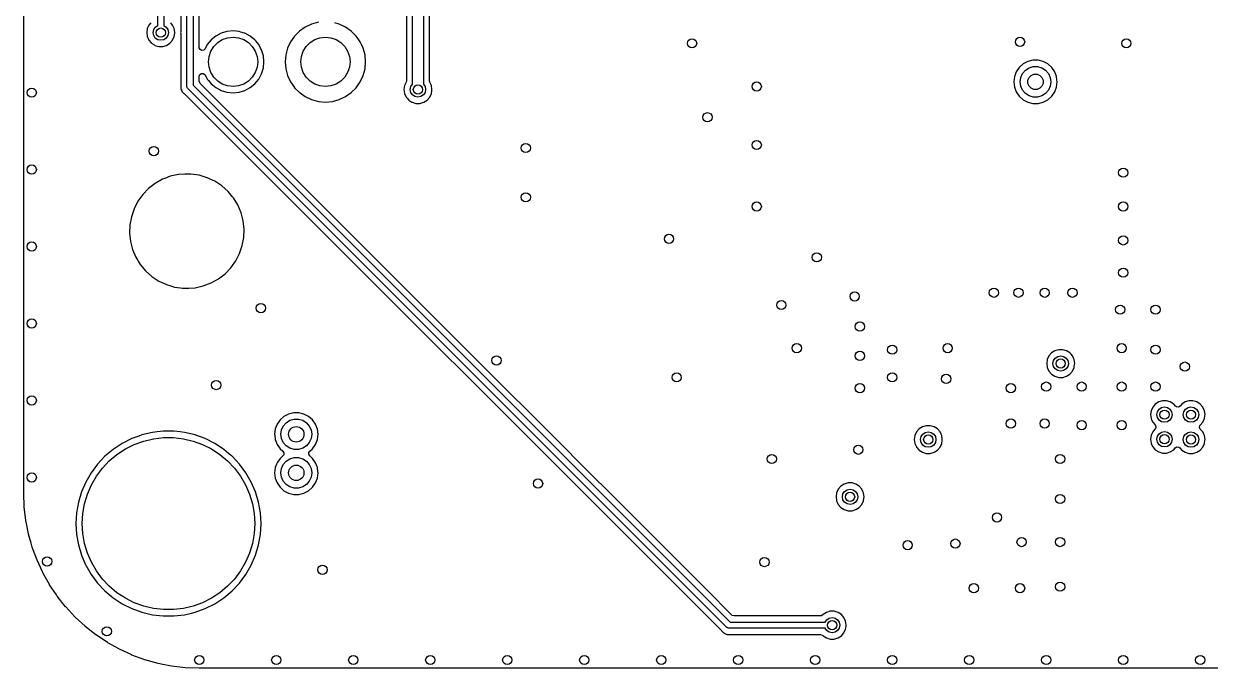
# Model space of a CAD drawing. Extents: x 100.3 to 185, y -144.7 to -85.3.
# Drawn here: x 100.3 to 138.83, y -144.7 to -123.76 of the extents above; entities that cross this region are included whole.
import ezdxf

# ---------------------------------------------------------------- set-up
doc = ezdxf.new("R2010")
doc.units = 0
doc.layers.add('BLACK', color=7, linetype='CONTINUOUS')

msp = doc.modelspace()

# ---------------------------------------------------------------- linework, layer by layer
at = {"layer": 'BLACK', "linetype": 'CONTINUOUS'}
for p, q in [((100.3, -130.568), (100.3, -91.0553)), ((112.724, -119.109), (112.724, -125.616)), ((112.925, -125.722), (112.925, -119.1)), ((113.275, -119.172), (113.275, -125.722)), ((105.399, -121.195), (105.399, -124.018)), ((105.6, -125.8), (105.6, -121.071)), ((105.8, -121.03), (105.8, -125.759)), ((113.475, -125.616), (113.475, -122.2)), ((106, -124.531), (106, -122.969)), ((104.65, -123.822), (104.65, -123.421)), ((104.85, -123.38), (104.85, -123.822)), ((104.313, -123.922), (104.295, -124.05)), ((104.295, -124.05), (104.295, -124.05)), ((104.295, -124.05), (104.313, -124.178)), ((104.367, -123.804), (104.313, -123.922)), ((104.425, -123.737), (104.367, -123.804)), ((104.367, -123.804), (104.367, -123.804)), ((104.5, -124.05), (104.519, -123.954)), ((104.519, -124.146), (104.5, -124.05)), ((104.519, -123.954), (104.573, -123.873)), ((104.573, -123.873), (104.65, -123.822)), ((104.85, -123.822), (104.927, -123.873)), ((104.927, -123.873), (104.981, -123.954)), ((104.981, -123.954), (105, -124.05)), ((105, -124.05), (104.981, -124.146)), ((105.133, -123.804), (105.075, -123.737)), ((105.186, -123.921), (105.133, -123.804)), ((105.187, -123.922), (105.186, -123.921)), ((105.203, -124.032), (105.187, -123.922)), ((105.211, -124.052), (105.203, -124.032)), ((105.203, -124.068), (105.211, -124.052)), ((105.399, -124.018), (105.39, -124.046)), ((105.39, -124.046), (105.399, -124.082)), ((106.899, -124.014), (106.711, -124.071)), ((107.096, -123.995), (106.899, -124.014)), ((106.899, -124.014), (106.899, -124.014)), ((107.292, -124.014), (107.096, -123.995)), ((107.096, -123.995), (107.096, -123.995)), ((107.351, -124.032), (107.292, -124.014)), ((107.292, -124.014), (107.292, -124.014)), ((107.471, -124.068), (107.351, -124.032)), ((109.256, -124), (109.095, -124.161)), ((109.443, -123.869), (109.256, -124)), ((109.649, -123.773), (109.443, -123.869)), ((109.443, -123.869), (109.443, -123.869)), ((109.869, -123.714), (109.649, -123.773)), ((110.542, -123.773), (110.406, -123.737)), ((110.748, -123.869), (110.542, -123.773)), ((110.542, -123.773), (110.542, -123.773)), ((110.935, -124), (110.748, -123.869)), ((110.748, -123.869), (110.748, -123.869)), ((111.096, -124.161), (110.935, -124)), ((110.935, -124), (110.935, -124)), ((110.935, -124), (110.935, -124)), ((104.313, -124.178), (104.344, -124.245)), ((104.344, -124.245), (104.367, -124.296)), ((104.367, -124.296), (104.438, -124.378)), ((104.438, -124.378), (104.452, -124.394)), ((104.452, -124.394), (104.526, -124.441)), ((104.573, -124.227), (104.519, -124.146)), ((104.654, -124.281), (104.573, -124.227)), ((104.75, -124.3), (104.654, -124.281)), ((104.846, -124.281), (104.75, -124.3)), ((104.927, -124.227), (104.846, -124.281)), ((104.981, -124.146), (104.927, -124.227)), ((104.939, -124.464), (105.048, -124.394)), ((105.048, -124.394), (105.133, -124.296)), ((105.133, -124.296), (105.187, -124.178)), ((105.187, -124.178), (105.202, -124.071)), ((105.202, -124.071), (105.203, -124.068)), ((105.399, -124.082), (105.399, -125.735)), ((106.385, -124.289), (106.26, -124.441)), ((106.537, -124.164), (106.385, -124.289)), ((106.385, -124.289), (106.385, -124.289)), ((106.47, -124.501), (106.597, -124.374)), ((106.711, -124.071), (106.537, -124.164)), ((106.537, -124.164), (106.537, -124.164)), ((106.597, -124.374), (106.748, -124.279)), ((106.711, -124.071), (106.711, -124.071)), ((106.748, -124.279), (106.918, -124.22)), ((106.918, -124.22), (107.096, -124.2)), ((107.096, -124.2), (107.274, -124.22)), ((107.274, -124.22), (107.443, -124.279)), ((107.443, -124.279), (107.594, -124.374)), ((107.48, -124.071), (107.471, -124.068)), ((107.654, -124.164), (107.48, -124.071)), ((107.48, -124.071), (107.48, -124.071)), ((107.594, -124.374), (107.721, -124.501)), ((107.718, -124.216), (107.654, -124.164)), ((107.654, -124.164), (107.654, -124.164)), ((107.654, -124.164), (107.654, -124.164)), ((107.807, -124.289), (107.718, -124.216)), ((107.824, -124.31), (107.807, -124.289)), ((107.807, -124.289), (107.807, -124.289)), ((107.932, -124.441), (107.824, -124.31)), ((108.965, -124.347), (108.869, -124.553)), ((109.095, -124.161), (108.965, -124.347)), ((108.965, -124.347), (108.965, -124.347)), ((109.47, -124.501), (109.597, -124.374)), ((109.597, -124.374), (109.748, -124.279)), ((109.748, -124.279), (109.918, -124.22)), ((109.918, -124.22), (110.096, -124.2)), ((110.096, -124.2), (110.274, -124.22)), ((110.274, -124.22), (110.443, -124.279)), ((110.443, -124.279), (110.594, -124.374)), ((110.594, -124.374), (110.721, -124.501)), ((111.098, -124.164), (111.096, -124.161)), ((111.096, -124.161), (111.096, -124.161)), ((111.096, -124.161), (111.096, -124.161)), ((111.158, -124.25), (111.098, -124.164)), ((111.226, -124.347), (111.158, -124.25)), ((111.27, -124.441), (111.226, -124.347)), ((111.226, -124.347), (111.226, -124.347)), ((104.526, -124.441), (104.561, -124.464)), ((104.561, -124.464), (104.685, -124.5)), ((104.685, -124.5), (104.685, -124.5)), ((104.685, -124.5), (104.815, -124.5)), ((104.815, -124.5), (104.939, -124.464)), ((104.815, -124.5), (104.815, -124.5)), ((106.001, -124.544), (106, -124.531)), ((106.028, -124.599), (106.001, -124.544)), ((106.082, -124.628), (106.028, -124.599)), ((106.143, -124.62), (106.082, -124.628)), ((106.187, -124.578), (106.143, -124.62)), ((106.26, -124.441), (106.187, -124.578)), ((106.26, -124.441), (106.26, -124.441)), ((106.295, -125), (106.316, -124.822)), ((106.316, -124.822), (106.375, -124.653)), ((106.375, -124.653), (106.47, -124.501)), ((107.721, -124.501), (107.816, -124.653)), ((107.816, -124.653), (107.876, -124.822)), ((107.876, -124.822), (107.896, -125)), ((107.991, -124.553), (107.932, -124.441)), ((107.932, -124.441), (107.932, -124.441)), ((107.932, -124.441), (107.932, -124.441)), ((108.024, -124.615), (107.991, -124.553)), ((108.082, -124.804), (108.024, -124.615)), ((108.1, -124.99), (108.082, -124.804)), ((108.082, -124.804), (108.082, -124.804)), ((108.082, -124.804), (108.082, -124.804)), ((108.81, -124.773), (108.79, -125)), ((108.869, -124.553), (108.81, -124.773)), ((109.295, -125), (109.316, -124.822)), ((109.316, -124.822), (109.375, -124.653)), ((109.375, -124.653), (109.47, -124.501)), ((110.721, -124.501), (110.816, -124.653)), ((110.816, -124.653), (110.876, -124.822)), ((110.876, -124.822), (110.896, -125)), ((111.322, -124.553), (111.27, -124.441)), ((111.381, -124.773), (111.322, -124.553)), ((111.401, -125), (111.381, -124.773)), ((111.381, -124.773), (111.381, -124.773)), ((111.381, -124.773), (111.381, -124.773)), ((106.316, -125.178), (106.295, -125)), ((106.375, -125.347), (106.316, -125.178)), ((107.876, -125.178), (107.816, -125.347)), ((107.896, -125), (107.876, -125.178)), ((108.024, -125.385), (108.082, -125.196)), ((108.082, -125.196), (108.101, -125)), ((108.101, -125), (108.1, -124.99)), ((108.101, -125), (108.101, -125)), ((108.79, -125), (108.79, -125)), ((108.79, -125), (108.81, -125.227)), ((109.316, -125.178), (109.295, -125)), ((109.375, -125.347), (109.316, -125.178)), ((110.876, -125.178), (110.816, -125.347)), ((110.896, -125), (110.876, -125.178)), ((111.381, -125.227), (111.384, -125.196)), ((111.384, -125.196), (111.401, -125)), ((111.401, -125), (111.401, -125)), ((132.622, -125.182), (132.525, -125.322)), ((132.749, -125.069), (132.622, -125.182)), ((132.622, -125.182), (132.622, -125.182)), ((132.9, -124.99), (132.749, -125.069)), ((132.823, -125.272), (132.942, -125.195)), ((133.065, -124.95), (132.9, -124.99)), ((132.942, -125.195), (133.079, -125.155)), ((133.235, -124.95), (133.065, -124.95)), ((133.065, -124.95), (133.065, -124.95)), ((133.079, -125.155), (133.221, -125.155)), ((133.221, -125.155), (133.358, -125.195)), ((133.4, -124.99), (133.235, -124.95)), ((133.235, -124.95), (133.235, -124.95)), ((133.358, -125.195), (133.477, -125.272)), ((133.551, -125.069), (133.4, -124.99)), ((133.4, -124.99), (133.4, -124.99)), ((133.4, -124.99), (133.4, -124.99)), ((133.678, -125.182), (133.551, -125.069)), ((133.775, -125.322), (133.678, -125.182)), ((106, -125.469), (106.019, -125.411)), ((106, -125.559), (106, -125.469)), ((106, -125.635), (106, -125.559)), ((106.019, -125.411), (106.069, -125.375)), ((106.069, -125.375), (106.13, -125.375)), ((106.13, -125.375), (106.18, -125.411)), ((106.18, -125.411), (106.187, -125.422)), ((106.187, -125.422), (106.26, -125.559)), ((106.26, -125.559), (106.26, -125.559)), ((106.26, -125.559), (106.26, -125.559)), ((106.26, -125.559), (106.298, -125.606)), ((106.47, -125.499), (106.375, -125.347)), ((106.597, -125.626), (106.47, -125.499)), ((107.721, -125.499), (107.594, -125.626)), ((107.816, -125.347), (107.721, -125.499)), ((107.807, -125.711), (107.932, -125.559)), ((107.932, -125.559), (108.024, -125.385)), ((108.81, -125.227), (108.869, -125.447)), ((108.869, -125.447), (108.965, -125.653)), ((109.47, -125.499), (109.375, -125.347)), ((109.597, -125.626), (109.47, -125.499)), ((110.721, -125.499), (110.594, -125.626)), ((110.816, -125.347), (110.721, -125.499)), ((111.226, -125.653), (111.322, -125.447)), ((111.322, -125.447), (111.381, -125.227)), ((132.465, -125.481), (132.445, -125.648)), ((132.475, -125.453), (132.465, -125.481)), ((132.525, -125.322), (132.475, -125.453)), ((132.525, -125.322), (132.525, -125.322)), ((132.65, -125.65), (132.67, -125.509)), ((132.67, -125.509), (132.729, -125.38)), ((132.729, -125.38), (132.823, -125.272)), ((133.477, -125.272), (133.571, -125.38)), ((133.571, -125.38), (133.63, -125.509)), ((133.63, -125.509), (133.65, -125.65)), ((133.835, -125.481), (133.775, -125.322)), ((133.848, -125.585), (133.835, -125.481)), ((133.855, -125.648), (133.848, -125.585)), ((105.399, -125.735), (105.397, -125.749)), ((105.397, -125.749), (105.398, -125.749)), ((105.398, -125.749), (105.397, -125.758)), ((105.397, -125.758), (105.399, -125.806)), ((105.399, -125.806), (105.399, -125.808)), ((105.399, -125.808), (105.399, -125.828)), ((105.399, -125.828), (105.4, -125.831)), ((105.4, -125.831), (105.401, -125.838)), ((105.401, -125.838), (105.402, -125.87)), ((105.402, -125.87), (105.402, -125.87)), ((105.402, -125.87), (105.406, -125.879)), ((105.406, -125.879), (105.413, -125.901)), ((105.413, -125.901), (105.415, -125.91)), ((105.415, -125.91), (105.432, -125.938)), ((105.432, -125.938), (105.435, -125.944)), ((105.435, -125.944), (105.448, -125.973)), ((105.448, -125.973), (105.448, -125.973)), ((105.448, -125.973), (105.455, -125.98)), ((105.455, -125.98), (105.469, -125.998)), ((105.602, -125.808), (105.6, -125.8)), ((105.601, -125.816), (105.602, -125.808)), ((105.612, -125.837), (105.601, -125.816)), ((105.619, -125.859), (105.612, -125.837)), ((105.626, -125.864), (105.619, -125.859)), ((105.629, -125.871), (105.626, -125.864)), ((123.129, -143.371), (105.629, -125.871)), ((105.8, -125.759), (123.241, -143.2)), ((106.002, -125.65), (106, -125.635)), ((106.029, -125.705), (106.002, -125.65)), ((106.75, -126.425), (106.029, -125.705)), ((106.298, -125.606), (106.385, -125.711)), ((106.385, -125.711), (106.385, -125.711)), ((106.385, -125.711), (106.433, -125.751)), ((106.433, -125.751), (106.537, -125.836)), ((106.537, -125.836), (106.537, -125.836)), ((106.537, -125.836), (106.537, -125.836)), ((106.537, -125.836), (106.675, -125.91)), ((106.748, -125.721), (106.597, -125.626)), ((106.675, -125.91), (106.711, -125.929)), ((106.711, -125.929), (106.899, -125.986)), ((106.918, -125.78), (106.748, -125.721)), ((107.096, -125.8), (106.918, -125.78)), ((107.274, -125.78), (107.096, -125.8)), ((107.443, -125.721), (107.274, -125.78)), ((107.292, -125.986), (107.48, -125.929)), ((107.594, -125.626), (107.443, -125.721)), ((107.48, -125.929), (107.654, -125.836)), ((107.654, -125.836), (107.807, -125.711)), ((108.965, -125.653), (108.965, -125.653)), ((108.965, -125.653), (109.095, -125.838)), ((109.095, -125.838), (109.095, -125.839)), ((109.095, -125.839), (109.256, -126)), ((109.748, -125.721), (109.597, -125.626)), ((109.918, -125.78), (109.748, -125.721)), ((110.096, -125.8), (109.918, -125.78)), ((110.274, -125.78), (110.096, -125.8)), ((110.443, -125.721), (110.274, -125.78)), ((110.594, -125.626), (110.443, -125.721)), ((110.935, -126), (111.096, -125.839)), ((111.096, -125.839), (111.226, -125.653)), ((112.663, -125.772), (112.645, -125.9)), ((112.645, -125.9), (112.645, -125.9)), ((112.645, -125.9), (112.663, -126.028)), ((112.716, -125.657), (112.663, -125.772)), ((112.724, -125.616), (112.716, -125.657)), ((112.85, -125.9), (112.869, -125.804)), ((112.869, -125.996), (112.85, -125.9)), ((112.869, -125.804), (112.923, -125.723)), ((112.923, -125.723), (112.925, -125.722)), ((113.275, -125.722), (113.277, -125.723)), ((113.277, -125.723), (113.331, -125.804)), ((113.331, -125.804), (113.35, -125.9)), ((113.35, -125.9), (113.331, -125.996)), ((113.483, -125.65), (113.475, -125.616)), ((113.484, -125.657), (113.483, -125.65)), ((113.537, -125.772), (113.484, -125.657)), ((113.555, -125.9), (113.537, -125.772)), ((113.537, -125.772), (113.537, -125.772)), ((113.537, -126.028), (113.549, -125.944)), ((113.549, -125.944), (113.555, -125.9)), ((113.555, -125.9), (113.555, -125.9)), ((132.445, -125.648), (132.444, -125.65)), ((132.444, -125.65), (132.465, -125.819)), ((132.465, -125.819), (132.525, -125.978)), ((132.525, -125.978), (132.622, -126.118)), ((132.67, -125.791), (132.65, -125.65)), ((132.729, -125.92), (132.67, -125.791)), ((132.823, -126.028), (132.729, -125.92)), ((133.571, -125.92), (133.477, -126.028)), ((133.63, -125.791), (133.571, -125.92)), ((133.65, -125.65), (133.63, -125.791)), ((133.678, -126.118), (133.775, -125.978)), ((133.775, -125.978), (133.835, -125.819)), ((133.835, -125.819), (133.856, -125.65)), ((133.856, -125.65), (133.855, -125.648)), ((105.469, -125.998), (105.47, -126)), ((105.47, -126), (105.474, -126.006)), ((105.474, -126.006), (105.5, -126.025)), ((105.5, -126.025), (105.505, -126.03)), ((105.505, -126.03), (122.941, -143.466)), ((106.899, -125.986), (106.899, -125.986)), ((106.899, -125.986), (106.899, -125.986)), ((106.899, -125.986), (107.096, -126.005)), ((107.096, -126.005), (107.292, -125.986)), ((107.096, -126.005), (107.096, -126.005)), ((107.096, -126.005), (107.096, -126.005)), ((107.292, -125.986), (107.292, -125.986)), ((107.292, -125.986), (107.292, -125.986)), ((109.256, -126), (109.256, -126)), ((109.256, -126), (109.256, -126)), ((109.256, -126), (109.272, -126.011)), ((109.272, -126.011), (109.443, -126.131)), ((109.443, -126.131), (109.443, -126.131)), ((109.443, -126.131), (109.443, -126.131)), ((109.443, -126.131), (109.443, -126.131)), ((109.443, -126.131), (109.649, -126.227)), ((109.649, -126.227), (109.649, -126.227)), ((109.649, -126.227), (109.869, -126.286)), ((109.869, -126.286), (109.869, -126.286)), ((109.869, -126.286), (109.869, -126.286)), ((109.869, -126.286), (110.096, -126.306)), ((110.096, -126.306), (110.322, -126.286)), ((110.096, -126.306), (110.096, -126.306)), ((110.096, -126.306), (110.096, -126.306)), ((110.322, -126.286), (110.542, -126.227)), ((110.322, -126.286), (110.322, -126.286)), ((110.322, -126.286), (110.322, -126.286)), ((110.542, -126.227), (110.748, -126.131)), ((110.748, -126.131), (110.935, -126)), ((112.663, -126.028), (112.717, -126.146)), ((112.717, -126.146), (112.717, -126.146)), ((112.717, -126.146), (112.746, -126.179)), ((112.746, -126.179), (112.802, -126.244)), ((112.802, -126.244), (112.898, -126.306)), ((112.923, -126.077), (112.869, -125.996)), ((112.898, -126.306), (112.911, -126.314)), ((112.911, -126.314), (113.035, -126.35)), ((113.004, -126.131), (112.923, -126.077)), ((113.1, -126.15), (113.004, -126.131)), ((113.035, -126.35), (113.035, -126.35)), ((113.035, -126.35), (113.165, -126.35)), ((113.196, -126.131), (113.1, -126.15)), ((113.165, -126.35), (113.289, -126.314)), ((113.165, -126.35), (113.165, -126.35)), ((113.277, -126.077), (113.196, -126.131)), ((113.331, -125.996), (113.277, -126.077)), ((113.289, -126.314), (113.398, -126.244)), ((113.398, -126.244), (113.483, -126.146)), ((113.483, -126.146), (113.537, -126.028)), ((132.622, -126.118), (132.749, -126.231)), ((132.749, -126.231), (132.9, -126.31)), ((132.942, -126.105), (132.823, -126.028)), ((132.9, -126.31), (133.065, -126.35)), ((133.079, -126.145), (132.942, -126.105)), ((133.065, -126.35), (133.065, -126.35)), ((133.065, -126.35), (133.235, -126.35)), ((133.221, -126.145), (133.079, -126.145)), ((133.358, -126.105), (133.221, -126.145)), ((133.235, -126.35), (133.4, -126.31)), ((133.235, -126.35), (133.235, -126.35)), ((133.477, -126.028), (133.358, -126.105)), ((133.4, -126.31), (133.551, -126.231)), ((133.551, -126.231), (133.678, -126.118)), ((108.225, -127.9), (106.75, -126.425)), ((115.125, -134.8), (108.225, -127.9)), ((105.325, -128.66), (105.06, -128.719)), ((105.528, -128.645), (105.325, -128.66)), ((105.325, -128.66), (105.325, -128.66)), ((105.325, -128.66), (105.325, -128.66)), ((105.731, -128.645), (105.528, -128.645)), ((106, -128.685), (105.731, -128.645)), ((105.731, -128.645), (105.731, -128.645)), ((104.569, -128.949), (104.355, -129.115)), ((104.806, -128.816), (104.569, -128.949)), ((104.569, -128.949), (104.569, -128.949)), ((104.877, -128.789), (104.806, -128.816)), ((105.06, -128.719), (104.877, -128.789)), ((106.26, -128.763), (106, -128.685)), ((106, -128.685), (106, -128.685)), ((106.506, -128.878), (106.26, -128.763)), ((106.732, -129.028), (106.506, -128.878)), ((106.506, -128.878), (106.506, -128.878)), ((106.506, -128.878), (106.506, -128.878)), ((106.934, -129.209), (106.732, -129.028)), ((106.732, -129.028), (106.732, -129.028)), ((106.732, -129.028), (106.732, -129.028)), ((104.166, -129.31), (104.008, -129.531)), ((104.355, -129.115), (104.166, -129.31)), ((104.166, -129.31), (104.166, -129.31)), ((104.355, -129.115), (104.355, -129.115)), ((107.069, -129.371), (106.934, -129.209)), ((106.934, -129.209), (106.934, -129.209)), ((107.108, -129.418), (107.069, -129.371)), ((107.249, -129.65), (107.108, -129.418)), ((103.884, -129.773), (103.796, -130.03)), ((104.008, -129.531), (103.884, -129.773)), ((103.884, -129.773), (103.884, -129.773)), ((107.356, -129.9), (107.249, -129.65)), ((103.796, -130.03), (103.747, -130.297)), ((103.796, -130.03), (103.796, -130.03)), ((107.424, -130.162), (107.356, -129.9)), ((107.454, -130.432), (107.424, -130.162)), ((100.3, -138.952), (100.3, -130.568)), ((103.747, -130.297), (103.737, -130.568)), ((103.737, -130.568), (103.767, -130.838)), ((107.444, -130.703), (107.454, -130.432)), ((103.767, -130.838), (103.822, -131.05)), ((107.307, -131.227), (107.395, -130.97)), ((107.395, -130.97), (107.444, -130.703)), ((103.822, -131.05), (103.835, -131.1)), ((103.835, -131.1), (103.942, -131.35)), ((103.942, -131.35), (104.083, -131.582)), ((107.183, -131.469), (107.307, -131.227)), ((104.083, -131.582), (104.083, -131.582)), ((104.083, -131.582), (104.257, -131.791)), ((106.837, -131.885), (107.025, -131.69)), ((107.025, -131.69), (107.183, -131.469)), ((104.257, -131.791), (104.257, -131.791)), ((104.257, -131.791), (104.257, -131.791)), ((104.257, -131.791), (104.257, -131.791)), ((104.257, -131.791), (104.459, -131.972)), ((104.459, -131.972), (104.685, -132.122)), ((104.685, -132.122), (104.685, -132.122)), ((104.685, -132.122), (104.685, -132.122)), ((104.685, -132.122), (104.818, -132.184)), ((106.385, -132.184), (106.622, -132.051)), ((106.622, -132.051), (106.837, -131.885)), ((104.818, -132.184), (104.931, -132.237)), ((104.931, -132.237), (105.077, -132.281)), ((105.077, -132.281), (105.191, -132.315)), ((105.191, -132.315), (105.191, -132.315)), ((105.191, -132.315), (105.191, -132.315)), ((105.191, -132.315), (105.393, -132.345)), ((105.393, -132.345), (105.46, -132.355)), ((105.46, -132.355), (105.46, -132.355)), ((105.46, -132.355), (105.663, -132.355)), ((105.663, -132.355), (105.866, -132.34)), ((105.866, -132.34), (106.131, -132.281)), ((106.131, -132.281), (106.385, -132.184)), ((133.78, -134.386), (133.671, -134.456)), ((133.905, -134.35), (133.78, -134.386)), ((133.78, -134.386), (133.78, -134.386)), ((134.034, -134.35), (133.905, -134.35)), ((133.905, -134.35), (133.905, -134.35)), ((134.159, -134.386), (134.034, -134.35)), ((134.034, -134.35), (134.034, -134.35)), ((134.268, -134.456), (134.159, -134.386)), ((134.159, -134.386), (134.159, -134.386)), ((134.159, -134.386), (134.159, -134.386)), ((134.159, -134.386), (134.159, -134.386)), ((117.595, -137.27), (115.125, -134.8)), ((133.533, -134.672), (133.514, -134.8)), ((133.514, -134.8), (133.514, -134.8)), ((133.514, -134.8), (133.533, -134.928)), ((133.587, -134.554), (133.533, -134.672)), ((133.671, -134.456), (133.587, -134.554)), ((133.719, -134.8), (133.739, -134.704)), ((133.739, -134.896), (133.719, -134.8)), ((133.739, -134.704), (133.793, -134.623)), ((133.793, -134.623), (133.874, -134.569)), ((133.874, -134.569), (133.969, -134.55)), ((133.969, -134.55), (134.065, -134.569)), ((134.065, -134.569), (134.146, -134.623)), ((134.146, -134.623), (134.2, -134.704)), ((134.2, -134.704), (134.219, -134.8)), ((134.219, -134.8), (134.2, -134.896)), ((134.306, -134.5), (134.268, -134.456)), ((134.268, -134.456), (134.268, -134.456)), ((134.268, -134.456), (134.268, -134.456)), ((134.352, -134.554), (134.306, -134.5)), ((134.386, -134.628), (134.352, -134.554)), ((134.406, -134.672), (134.386, -134.628)), ((134.425, -134.8), (134.406, -134.672)), ((134.412, -134.885), (134.425, -134.8)), ((134.425, -134.8), (134.425, -134.8)), ((133.533, -134.928), (133.543, -134.951)), ((133.543, -134.951), (133.587, -135.046)), ((133.587, -135.046), (133.671, -135.144)), ((133.671, -135.144), (133.671, -135.144)), ((133.671, -135.144), (133.78, -135.214)), ((133.793, -134.977), (133.739, -134.896)), ((133.78, -135.214), (133.78, -135.214)), ((133.78, -135.214), (133.905, -135.25)), ((133.874, -135.031), (133.793, -134.977)), ((133.969, -135.05), (133.874, -135.031)), ((134.065, -135.031), (133.969, -135.05)), ((134.034, -135.25), (134.159, -135.214)), ((134.146, -134.977), (134.065, -135.031)), ((134.2, -134.896), (134.146, -134.977)), ((134.159, -135.214), (134.268, -135.144)), ((134.268, -135.144), (134.352, -135.046)), ((134.352, -135.046), (134.406, -134.928)), ((134.406, -134.928), (134.412, -134.885)), ((133.905, -135.25), (133.905, -135.25)), ((133.905, -135.25), (134.034, -135.25)), ((134.034, -135.25), (134.034, -135.25)), ((136.903, -136.332), (136.885, -136.46)), ((136.957, -136.214), (136.903, -136.332)), ((137.042, -136.116), (136.957, -136.214)), ((137.151, -136.046), (137.042, -136.116)), ((137.09, -136.46), (137.109, -136.364)), ((137.109, -136.364), (137.163, -136.283)), ((137.275, -136.01), (137.151, -136.046)), ((137.151, -136.046), (137.151, -136.046)), ((137.163, -136.283), (137.244, -136.229)), ((137.244, -136.229), (137.34, -136.21)), ((137.405, -136.01), (137.275, -136.01)), ((137.275, -136.01), (137.275, -136.01)), ((137.34, -136.21), (137.436, -136.229)), ((137.529, -136.046), (137.405, -136.01)), ((137.405, -136.01), (137.405, -136.01)), ((137.436, -136.229), (137.517, -136.283)), ((137.517, -136.283), (137.571, -136.364)), ((137.638, -136.116), (137.529, -136.046)), ((137.529, -136.046), (137.529, -136.046)), ((137.529, -136.046), (137.529, -136.046)), ((137.529, -136.046), (137.529, -136.046)), ((137.571, -136.364), (137.59, -136.46)), ((137.695, -136.182), (137.638, -136.116)), ((137.731, -136.208), (137.695, -136.182)), ((137.792, -136.214), (137.731, -136.208)), ((137.845, -136.182), (137.792, -136.214)), ((137.902, -136.116), (137.845, -136.182)), ((138.011, -136.046), (137.902, -136.116)), ((137.95, -136.46), (137.969, -136.364)), ((137.969, -136.364), (138.023, -136.283)), ((138.135, -136.01), (138.011, -136.046)), ((138.011, -136.046), (138.011, -136.046)), ((138.023, -136.283), (138.104, -136.229)), ((138.104, -136.229), (138.2, -136.21)), ((138.265, -136.01), (138.135, -136.01)), ((138.135, -136.01), (138.135, -136.01)), ((138.2, -136.21), (138.296, -136.229)), ((138.389, -136.046), (138.265, -136.01)), ((138.265, -136.01), (138.265, -136.01)), ((138.296, -136.229), (138.377, -136.283)), ((138.377, -136.283), (138.431, -136.364)), ((138.498, -136.116), (138.389, -136.046)), ((138.389, -136.046), (138.389, -136.046)), ((138.389, -136.046), (138.389, -136.046)), ((138.389, -136.046), (138.389, -136.046)), ((138.431, -136.364), (138.45, -136.46)), ((138.583, -136.214), (138.498, -136.116)), ((138.498, -136.116), (138.498, -136.116)), ((138.498, -136.116), (138.498, -136.116)), ((138.637, -136.332), (138.583, -136.214)), ((138.583, -136.214), (138.583, -136.214)), ((138.655, -136.46), (138.637, -136.332)), ((108.622, -136.632), (108.525, -136.772)), ((108.749, -136.519), (108.622, -136.632)), ((108.622, -136.632), (108.622, -136.632)), ((108.622, -136.632), (108.622, -136.632)), ((108.729, -136.83), (108.823, -136.722)), ((108.9, -136.44), (108.749, -136.519)), ((108.823, -136.722), (108.942, -136.645)), ((109.065, -136.399), (108.9, -136.44)), ((108.942, -136.645), (109.079, -136.605)), ((109.235, -136.399), (109.065, -136.399)), ((109.065, -136.399), (109.065, -136.399)), ((109.079, -136.605), (109.221, -136.605)), ((109.221, -136.605), (109.358, -136.645)), ((109.4, -136.44), (109.235, -136.399)), ((109.235, -136.399), (109.235, -136.399)), ((109.358, -136.645), (109.477, -136.722)), ((109.551, -136.519), (109.4, -136.44)), ((109.4, -136.44), (109.4, -136.44)), ((109.4, -136.44), (109.4, -136.44)), ((109.477, -136.722), (109.571, -136.83)), ((109.678, -136.632), (109.551, -136.519)), ((109.775, -136.772), (109.678, -136.632)), ((136.885, -136.46), (136.885, -136.46)), ((136.885, -136.46), (136.903, -136.588)), ((136.903, -136.588), (136.923, -136.632)), ((136.923, -136.632), (136.957, -136.706)), ((136.957, -136.706), (137.034, -136.795)), ((137.109, -136.556), (137.09, -136.46)), ((137.163, -136.637), (137.109, -136.556)), ((137.244, -136.691), (137.163, -136.637)), ((137.34, -136.71), (137.244, -136.691)), ((137.436, -136.691), (137.34, -136.71)), ((137.517, -136.637), (137.436, -136.691)), ((137.571, -136.556), (137.517, -136.637)), ((137.59, -136.46), (137.571, -136.556)), ((137.969, -136.556), (137.95, -136.46)), ((138.023, -136.637), (137.969, -136.556)), ((138.104, -136.691), (138.023, -136.637)), ((138.2, -136.71), (138.104, -136.691)), ((138.296, -136.691), (138.2, -136.71)), ((138.377, -136.637), (138.296, -136.691)), ((138.431, -136.556), (138.377, -136.637)), ((138.45, -136.46), (138.431, -136.556)), ((138.501, -136.8), (138.583, -136.706)), ((138.583, -136.706), (138.637, -136.588)), ((138.637, -136.588), (138.649, -136.502)), ((138.649, -136.502), (138.655, -136.46)), ((138.655, -136.46), (138.655, -136.46)), ((104.138, -137.121), (104.037, -137.157)), ((104.478, -137.04), (104.138, -137.121)), ((104.634, -137.022), (104.478, -137.04)), ((104.825, -136.999), (104.634, -137.022)), ((105.175, -136.999), (104.825, -136.999)), ((105.384, -137.024), (105.175, -136.999)), ((105.522, -137.04), (105.384, -137.024)), ((105.862, -137.121), (105.522, -137.04)), ((105.891, -137.131), (105.862, -137.121)), ((106.19, -137.24), (105.891, -137.131)), ((108.465, -136.931), (108.444, -137.1)), ((108.444, -137.1), (108.444, -137.1)), ((108.444, -137.1), (108.448, -137.131)), ((108.448, -137.131), (108.465, -137.269)), ((108.467, -136.926), (108.465, -136.931)), ((108.525, -136.772), (108.467, -136.926)), ((108.65, -137.1), (108.67, -136.959)), ((108.67, -137.241), (108.65, -137.1)), ((108.67, -136.959), (108.729, -136.83)), ((109.571, -136.83), (109.63, -136.959)), ((109.63, -136.959), (109.65, -137.1)), ((109.65, -137.1), (109.63, -137.241)), ((109.835, -136.931), (109.775, -136.772)), ((109.856, -137.1), (109.835, -136.931)), ((109.835, -137.269), (109.856, -137.1)), ((129.233, -137.142), (129.215, -137.27)), ((129.287, -137.024), (129.233, -137.142)), ((129.372, -136.926), (129.287, -137.024)), ((129.481, -136.856), (129.372, -136.926)), ((129.439, -137.174), (129.493, -137.093)), ((129.605, -136.82), (129.481, -136.856)), ((129.481, -136.856), (129.481, -136.856)), ((129.493, -137.093), (129.574, -137.039)), ((129.574, -137.039), (129.67, -137.02)), ((129.735, -136.82), (129.605, -136.82)), ((129.605, -136.82), (129.605, -136.82)), ((129.67, -137.02), (129.766, -137.039)), ((129.859, -136.856), (129.735, -136.82)), ((129.735, -136.82), (129.735, -136.82)), ((129.766, -137.039), (129.847, -137.093)), ((129.847, -137.093), (129.901, -137.174)), ((129.968, -136.926), (129.859, -136.856)), ((129.859, -136.856), (129.859, -136.856)), ((129.859, -136.856), (129.859, -136.856)), ((129.859, -136.856), (129.859, -136.856)), ((130.053, -137.024), (129.968, -136.926)), ((129.968, -136.926), (129.968, -136.926)), ((129.968, -136.926), (129.968, -136.926)), ((130.085, -137.094), (130.053, -137.024)), ((130.107, -137.142), (130.085, -137.094)), ((130.124, -137.26), (130.107, -137.142)), ((136.903, -137.132), (136.885, -137.26)), ((136.957, -137.014), (136.903, -137.132)), ((136.98, -136.987), (136.957, -137.014)), ((137.034, -136.925), (136.98, -136.987)), ((137.034, -136.795), (137.058, -136.852)), ((137.044, -136.911), (137.034, -136.925)), ((137.058, -136.852), (137.044, -136.911)), ((137.109, -137.164), (137.163, -137.083)), ((137.163, -137.083), (137.244, -137.029)), ((137.244, -137.029), (137.34, -137.01)), ((137.34, -137.01), (137.436, -137.029)), ((137.436, -137.029), (137.517, -137.083)), ((137.517, -137.083), (137.571, -137.164)), ((137.969, -137.174), (138.023, -137.093)), ((138.023, -137.093), (138.104, -137.039)), ((138.104, -137.039), (138.2, -137.02)), ((138.2, -137.02), (138.296, -137.039)), ((138.296, -137.039), (138.377, -137.093)), ((138.377, -137.093), (138.431, -137.174)), ((138.478, -136.873), (138.491, -136.814)), ((138.501, -136.93), (138.478, -136.873)), ((138.491, -136.814), (138.501, -136.8)), ((138.583, -137.024), (138.501, -136.93)), ((138.615, -137.094), (138.583, -137.024)), ((138.637, -137.142), (138.615, -137.094)), ((138.655, -137.27), (138.637, -137.142)), ((103.497, -137.397), (103.205, -137.589)), ((103.81, -137.24), (103.497, -137.397)), ((103.6, -137.575), (103.891, -137.429)), ((104.037, -137.157), (103.81, -137.24)), ((103.81, -137.24), (103.81, -137.24)), ((103.81, -137.24), (103.81, -137.24)), ((103.891, -137.429), (104.197, -137.318)), ((104.197, -137.318), (104.514, -137.243)), ((104.514, -137.243), (104.837, -137.205)), ((104.837, -137.205), (105.163, -137.205)), ((105.163, -137.205), (105.486, -137.243)), ((105.486, -137.243), (105.803, -137.318)), ((105.803, -137.318), (106.109, -137.429)), ((106.109, -137.429), (106.4, -137.575)), ((106.503, -137.397), (106.19, -137.24)), ((106.19, -137.24), (106.19, -137.24)), ((106.19, -137.24), (106.19, -137.24)), ((106.684, -137.516), (106.503, -137.397)), ((106.795, -137.589), (106.684, -137.516)), ((108.465, -137.269), (108.525, -137.428)), ((108.525, -137.428), (108.622, -137.568)), ((108.729, -137.37), (108.67, -137.241)), ((108.823, -137.478), (108.729, -137.37)), ((108.942, -137.555), (108.823, -137.478)), ((109.477, -137.478), (109.358, -137.555)), ((109.571, -137.37), (109.477, -137.478)), ((109.63, -137.241), (109.571, -137.37)), ((109.678, -137.568), (109.775, -137.428)), ((109.775, -137.428), (109.835, -137.269)), ((118.575, -138.25), (117.595, -137.27)), ((129.215, -137.27), (129.215, -137.27)), ((129.215, -137.27), (129.233, -137.398)), ((129.233, -137.398), (129.283, -137.506)), ((129.283, -137.506), (129.287, -137.516)), ((129.287, -137.516), (129.363, -137.604)), ((129.42, -137.27), (129.439, -137.174)), ((129.439, -137.366), (129.42, -137.27)), ((129.493, -137.447), (129.439, -137.366)), ((129.574, -137.501), (129.493, -137.447)), ((129.67, -137.52), (129.574, -137.501)), ((129.766, -137.501), (129.67, -137.52)), ((129.847, -137.447), (129.766, -137.501)), ((129.901, -137.366), (129.847, -137.447)), ((129.901, -137.174), (129.92, -137.27)), ((129.92, -137.27), (129.901, -137.366)), ((129.968, -137.614), (130.053, -137.516)), ((130.053, -137.516), (130.107, -137.398)), ((130.107, -137.398), (130.123, -137.286)), ((130.123, -137.286), (130.125, -137.27)), ((130.125, -137.27), (130.124, -137.26)), ((130.125, -137.27), (130.125, -137.27)), ((136.885, -137.26), (136.885, -137.26)), ((136.885, -137.26), (136.903, -137.388)), ((136.903, -137.388), (136.912, -137.408)), ((136.912, -137.408), (136.957, -137.506)), ((136.957, -137.506), (137.038, -137.6)), ((137.09, -137.26), (137.109, -137.164)), ((137.109, -137.356), (137.09, -137.26)), ((137.163, -137.437), (137.109, -137.356)), ((137.244, -137.491), (137.163, -137.437)), ((137.34, -137.51), (137.244, -137.491)), ((137.436, -137.491), (137.34, -137.51)), ((137.517, -137.437), (137.436, -137.491)), ((137.571, -137.356), (137.517, -137.437)), ((137.571, -137.164), (137.59, -137.26)), ((137.59, -137.26), (137.571, -137.356)), ((137.691, -137.543), (137.743, -137.511)), ((137.743, -137.511), (137.804, -137.517)), ((137.804, -137.517), (137.84, -137.543)), ((137.95, -137.27), (137.969, -137.174)), ((137.969, -137.366), (137.95, -137.27)), ((138.023, -137.447), (137.969, -137.366)), ((138.104, -137.501), (138.023, -137.447)), ((138.2, -137.52), (138.104, -137.501)), ((138.296, -137.501), (138.2, -137.52)), ((138.377, -137.447), (138.296, -137.501)), ((138.431, -137.366), (138.377, -137.447)), ((138.431, -137.174), (138.45, -137.27)), ((138.45, -137.27), (138.431, -137.366)), ((138.498, -137.614), (138.583, -137.516)), ((138.583, -137.516), (138.637, -137.398)), ((138.637, -137.398), (138.653, -137.286)), ((138.653, -137.286), (138.655, -137.27)), ((138.655, -137.27), (138.655, -137.27)), ((102.937, -137.814), (102.698, -138.068)), ((103.205, -137.589), (102.937, -137.814)), ((103.079, -137.963), (103.328, -137.754)), ((103.328, -137.754), (103.6, -137.575)), ((106.4, -137.575), (106.672, -137.754)), ((106.672, -137.754), (106.921, -137.963)), ((106.954, -137.723), (106.795, -137.589)), ((107.045, -137.799), (106.954, -137.723)), ((107.063, -137.814), (107.045, -137.799)), ((107.302, -138.068), (107.063, -137.814)), ((108.622, -137.882), (108.538, -138.004)), ((108.622, -137.568), (108.622, -137.568)), ((108.622, -137.568), (108.622, -137.568)), ((108.622, -137.568), (108.715, -137.651)), ((108.715, -137.799), (108.622, -137.882)), ((108.622, -137.882), (108.622, -137.882)), ((108.715, -137.651), (108.746, -137.704)), ((108.741, -137.765), (108.715, -137.799)), ((108.746, -137.704), (108.741, -137.765)), ((108.823, -137.972), (108.942, -137.895)), ((109.079, -137.595), (108.942, -137.555)), ((108.942, -137.895), (109.079, -137.855)), ((109.221, -137.595), (109.079, -137.595)), ((109.079, -137.855), (109.221, -137.855)), ((109.358, -137.555), (109.221, -137.595)), ((109.221, -137.855), (109.358, -137.895)), ((109.358, -137.895), (109.477, -137.972)), ((109.554, -137.746), (109.559, -137.685)), ((109.585, -137.799), (109.554, -137.746)), ((109.559, -137.685), (109.585, -137.651)), ((109.585, -137.651), (109.678, -137.568)), ((109.678, -137.882), (109.585, -137.799)), ((109.775, -138.022), (109.678, -137.882)), ((129.363, -137.604), (129.372, -137.614)), ((129.372, -137.614), (129.48, -137.683)), ((129.48, -137.683), (129.481, -137.684)), ((129.481, -137.684), (129.605, -137.72)), ((129.605, -137.72), (129.605, -137.72)), ((129.605, -137.72), (129.735, -137.72)), ((129.735, -137.72), (129.859, -137.684)), ((129.735, -137.72), (129.735, -137.72)), ((129.859, -137.684), (129.968, -137.614)), ((137.038, -137.6), (137.042, -137.604)), ((137.042, -137.604), (137.151, -137.674)), ((137.151, -137.674), (137.151, -137.674)), ((137.151, -137.674), (137.275, -137.71)), ((137.275, -137.71), (137.275, -137.71)), ((137.275, -137.71), (137.405, -137.71)), ((137.405, -137.71), (137.529, -137.674)), ((137.405, -137.71), (137.405, -137.71)), ((137.529, -137.674), (137.638, -137.604)), ((137.638, -137.604), (137.691, -137.543)), ((137.84, -137.543), (137.893, -137.604)), ((137.893, -137.604), (137.902, -137.614)), ((137.902, -137.614), (138.01, -137.683)), ((138.01, -137.683), (138.011, -137.684)), ((138.011, -137.684), (138.135, -137.72)), ((138.135, -137.72), (138.135, -137.72)), ((138.135, -137.72), (138.265, -137.72)), ((138.265, -137.72), (138.389, -137.684)), ((138.265, -137.72), (138.265, -137.72)), ((138.389, -137.684), (138.498, -137.614)), ((102.698, -138.068), (102.489, -138.348)), ((102.661, -138.461), (102.855, -138.2)), ((102.855, -138.2), (103.079, -137.963)), ((106.921, -137.963), (107.145, -138.2)), ((107.145, -138.2), (107.339, -138.461)), ((107.511, -138.348), (107.302, -138.068)), ((108.465, -138.181), (108.445, -138.348)), ((108.508, -138.068), (108.465, -138.181)), ((108.525, -138.022), (108.508, -138.068)), ((108.538, -138.004), (108.525, -138.022)), ((108.65, -138.35), (108.67, -138.209)), ((108.67, -138.209), (108.729, -138.08)), ((108.729, -138.08), (108.823, -137.972)), ((109.477, -137.972), (109.571, -138.08)), ((109.571, -138.08), (109.63, -138.209)), ((109.63, -138.209), (109.65, -138.35)), ((109.835, -138.181), (109.775, -138.022)), ((109.851, -138.315), (109.835, -138.181)), ((119.455, -139.13), (118.575, -138.25)), ((102.314, -138.651), (102.176, -138.972)), ((102.489, -138.348), (102.314, -138.651)), ((102.314, -138.651), (102.314, -138.651)), ((102.489, -138.348), (102.489, -138.348)), ((102.498, -138.743), (102.661, -138.461)), ((107.339, -138.461), (107.502, -138.743)), ((107.512, -138.35), (107.511, -138.348)), ((107.686, -138.651), (107.512, -138.35)), ((107.824, -138.972), (107.686, -138.651)), ((108.445, -138.348), (108.444, -138.35)), ((108.444, -138.35), (108.465, -138.519)), ((108.465, -138.519), (108.525, -138.678)), ((108.525, -138.678), (108.622, -138.818)), ((108.67, -138.491), (108.65, -138.35)), ((108.729, -138.62), (108.67, -138.491)), ((108.823, -138.728), (108.729, -138.62)), ((109.571, -138.62), (109.477, -138.728)), ((109.63, -138.491), (109.571, -138.62)), ((109.65, -138.35), (109.63, -138.491)), ((109.678, -138.818), (109.775, -138.678)), ((109.775, -138.678), (109.835, -138.519)), ((109.835, -138.519), (109.856, -138.35)), ((109.855, -138.348), (109.851, -138.315)), ((109.856, -138.35), (109.855, -138.348)), ((127.065, -138.679), (126.941, -138.716)), ((127.195, -138.679), (127.065, -138.679)), ((127.065, -138.679), (127.065, -138.679)), ((127.319, -138.716), (127.195, -138.679)), ((127.195, -138.679), (127.195, -138.679)), ((100.301, -138.953), (100.3, -138.952)), ((100.301, -138.96), (100.301, -138.953)), ((100.301, -138.972), (100.301, -138.96)), ((100.301, -138.96), (100.301, -138.96)), ((100.301, -139.007), (100.301, -138.972)), ((100.301, -139.009), (100.301, -139.007)), ((100.317, -139.453), (100.301, -139.009)), ((102.176, -138.972), (102.075, -139.307)), ((102.176, -138.972), (102.176, -138.972)), ((102.275, -139.354), (102.369, -139.042)), ((102.369, -139.042), (102.498, -138.743)), ((107.502, -138.743), (107.631, -139.042)), ((107.631, -139.042), (107.725, -139.354)), ((107.925, -139.307), (107.824, -138.972)), ((108.622, -138.818), (108.749, -138.931)), ((108.749, -138.931), (108.9, -139.01)), ((108.942, -138.805), (108.823, -138.728)), ((108.9, -139.01), (109.065, -139.05)), ((109.079, -138.845), (108.942, -138.805)), ((109.065, -139.05), (109.065, -139.05)), ((109.065, -139.05), (109.235, -139.05)), ((109.221, -138.845), (109.079, -138.845)), ((109.358, -138.805), (109.221, -138.845)), ((109.235, -139.05), (109.4, -139.01)), ((109.235, -139.05), (109.235, -139.05)), ((109.477, -138.728), (109.358, -138.805)), ((109.4, -139.01), (109.551, -138.931)), ((109.551, -138.931), (109.678, -138.818)), ((126.693, -139.002), (126.675, -139.13)), ((126.747, -138.884), (126.693, -139.002)), ((126.832, -138.786), (126.747, -138.884)), ((126.941, -138.716), (126.832, -138.786)), ((126.88, -139.13), (126.899, -139.034)), ((126.899, -139.034), (126.953, -138.953)), ((126.941, -138.716), (126.941, -138.716)), ((126.953, -138.953), (127.034, -138.899)), ((127.034, -138.899), (127.13, -138.88)), ((127.13, -138.88), (127.226, -138.899)), ((127.226, -138.899), (127.307, -138.953)), ((127.307, -138.953), (127.361, -139.034)), ((127.428, -138.786), (127.319, -138.716)), ((127.319, -138.716), (127.319, -138.716)), ((127.319, -138.716), (127.319, -138.716)), ((127.319, -138.716), (127.319, -138.716)), ((127.361, -139.034), (127.38, -139.13)), ((127.513, -138.884), (127.428, -138.786)), ((127.428, -138.786), (127.428, -138.786)), ((127.428, -138.786), (127.428, -138.786)), ((127.544, -138.952), (127.513, -138.884)), ((127.567, -139.002), (127.544, -138.952)), ((127.585, -139.13), (127.567, -139.002)), ((100.318, -139.456), (100.317, -139.453)), ((100.369, -139.897), (100.318, -139.456)), ((102.075, -139.307), (102.015, -139.651)), ((102.075, -139.307), (102.075, -139.307)), ((102.219, -139.675), (102.275, -139.354)), ((107.725, -139.354), (107.781, -139.675)), ((107.985, -139.651), (107.925, -139.307)), ((119.925, -139.6), (119.455, -139.13)), ((126.675, -139.13), (126.675, -139.13)), ((126.675, -139.13), (126.693, -139.258)), ((126.693, -139.258), (126.716, -139.307)), ((126.716, -139.307), (126.747, -139.376)), ((126.747, -139.376), (126.83, -139.472)), ((126.899, -139.226), (126.88, -139.13)), ((126.953, -139.307), (126.899, -139.226)), ((127.034, -139.361), (126.953, -139.307)), ((127.13, -139.38), (127.034, -139.361)), ((127.226, -139.361), (127.13, -139.38)), ((127.307, -139.307), (127.226, -139.361)), ((127.361, -139.226), (127.307, -139.307)), ((127.38, -139.13), (127.361, -139.226)), ((127.428, -139.474), (127.513, -139.376)), ((127.513, -139.376), (127.567, -139.258)), ((127.567, -139.258), (127.577, -139.186)), ((127.577, -139.186), (127.585, -139.13)), ((127.585, -139.13), (127.585, -139.13)), ((102.015, -139.651), (101.994, -140)), ((102.2, -140), (102.219, -139.675)), ((107.781, -139.675), (107.8, -140)), ((108.006, -140), (107.985, -139.651)), ((121.425, -141.1), (119.925, -139.6)), ((126.83, -139.472), (126.832, -139.474)), ((126.832, -139.474), (126.941, -139.544)), ((126.941, -139.544), (126.941, -139.544)), ((126.941, -139.544), (127.065, -139.581)), ((127.065, -139.581), (127.065, -139.581)), ((127.065, -139.581), (127.195, -139.581)), ((127.195, -139.581), (127.319, -139.544)), ((127.195, -139.581), (127.195, -139.581)), ((127.319, -139.544), (127.428, -139.474)), ((100.37, -139.9), (100.369, -139.897)), ((100.39, -140), (100.37, -139.9)), ((100.456, -140.335), (100.39, -140)), ((101.994, -140), (102.015, -140.349)), ((102.219, -140.325), (102.2, -140)), ((107.8, -140), (107.781, -140.325)), ((107.985, -140.349), (108.006, -140)), ((100.457, -140.339), (100.456, -140.335)), ((100.541, -140.638), (100.457, -140.339)), ((102.015, -140.349), (102.075, -140.693)), ((102.275, -140.646), (102.219, -140.325)), ((107.781, -140.325), (107.725, -140.646)), ((107.925, -140.693), (107.985, -140.349)), ((100.577, -140.766), (100.541, -140.638)), ((100.578, -140.769), (100.577, -140.766)), ((100.609, -140.854), (100.578, -140.769)), ((100.731, -141.185), (100.609, -140.854)), ((102.075, -140.693), (102.075, -140.693)), ((102.075, -140.693), (102.176, -141.028)), ((102.369, -140.958), (102.275, -140.646)), ((102.498, -141.257), (102.369, -140.958)), ((107.631, -140.958), (107.502, -141.257)), ((107.725, -140.646), (107.631, -140.958)), ((107.824, -141.028), (107.925, -140.693)), ((100.733, -141.189), (100.731, -141.185)), ((100.918, -141.591), (100.733, -141.189)), ((102.176, -141.028), (102.176, -141.028)), ((102.176, -141.028), (102.308, -141.335)), ((102.308, -141.335), (102.314, -141.349)), ((102.314, -141.349), (102.489, -141.652)), ((102.661, -141.539), (102.498, -141.257)), ((107.502, -141.257), (107.339, -141.539)), ((107.511, -141.652), (107.686, -141.349)), ((107.686, -141.349), (107.824, -141.028)), ((122.475, -142.15), (121.425, -141.1)), ((100.92, -141.595), (100.918, -141.591)), ((101.136, -141.982), (100.92, -141.595)), ((102.489, -141.652), (102.698, -141.932)), ((102.855, -141.8), (102.661, -141.539)), ((107.339, -141.539), (107.145, -141.8)), ((107.302, -141.932), (107.511, -141.652)), ((101.138, -141.985), (101.136, -141.982)), ((101.361, -142.319), (101.138, -141.985)), ((102.698, -141.932), (102.937, -142.186)), ((103.079, -142.037), (102.855, -141.8)), ((103.328, -142.246), (103.079, -142.037)), ((106.921, -142.037), (106.672, -142.246)), ((107.145, -141.8), (106.921, -142.037)), ((107.063, -142.186), (107.302, -141.932)), ((123.295, -142.971), (122.475, -142.15)), ((101.384, -142.353), (101.361, -142.319)), ((101.387, -142.357), (101.384, -142.353)), ((101.661, -142.705), (101.387, -142.357)), ((102.937, -142.186), (103.205, -142.411)), ((103.205, -142.411), (103.497, -142.603)), ((103.6, -142.425), (103.328, -142.246)), ((103.891, -142.571), (103.6, -142.425)), ((106.4, -142.425), (106.109, -142.571)), ((106.672, -142.246), (106.4, -142.425)), ((106.503, -142.603), (106.795, -142.411)), ((106.795, -142.411), (107.063, -142.186)), ((101.663, -142.708), (101.661, -142.705)), ((101.964, -143.033), (101.663, -142.708)), ((103.497, -142.603), (103.81, -142.76)), ((103.81, -142.76), (104.138, -142.879)), ((104.197, -142.682), (103.891, -142.571)), ((104.138, -142.879), (104.138, -142.879)), ((104.138, -142.879), (104.138, -142.879)), ((104.138, -142.879), (104.478, -142.96)), ((104.514, -142.757), (104.197, -142.682)), ((104.837, -142.795), (104.514, -142.757)), ((105.163, -142.795), (104.837, -142.795)), ((105.486, -142.757), (105.163, -142.795)), ((105.803, -142.682), (105.486, -142.757)), ((105.522, -142.96), (105.749, -142.906)), ((105.749, -142.906), (105.862, -142.879)), ((106.109, -142.571), (105.803, -142.682)), ((105.862, -142.879), (106.19, -142.76)), ((106.19, -142.76), (106.503, -142.603)), ((126.361, -142.886), (126.252, -142.956)), ((126.485, -142.85), (126.361, -142.886)), ((126.361, -142.886), (126.361, -142.886)), ((126.615, -142.85), (126.485, -142.85)), ((126.485, -142.85), (126.485, -142.85)), ((126.739, -142.886), (126.615, -142.85)), ((126.615, -142.85), (126.615, -142.85)), ((126.848, -142.956), (126.739, -142.886)), ((126.739, -142.886), (126.739, -142.886)), ((126.739, -142.886), (126.739, -142.886)), ((126.739, -142.886), (126.739, -142.886)), ((101.967, -143.036), (101.964, -143.033)), ((102.292, -143.337), (101.967, -143.036)), ((104.478, -142.96), (104.478, -142.96)), ((104.478, -142.96), (104.478, -142.96)), ((104.478, -142.96), (104.825, -143)), ((104.825, -143), (104.825, -143)), ((104.825, -143), (105.175, -143)), ((105.175, -143), (105.522, -142.96)), ((105.175, -143), (105.175, -143)), ((105.522, -142.96), (105.522, -142.96)), ((105.522, -142.96), (105.522, -142.96)), ((123.241, -143.2), (126.322, -143.2)), ((123.307, -142.981), (123.295, -142.971)), ((123.365, -142.999), (123.307, -142.981)), ((126.169, -142.999), (123.365, -142.999)), ((126.191, -142.997), (126.169, -142.999)), ((126.244, -142.965), (126.191, -142.997)), ((126.252, -142.956), (126.244, -142.965)), ((126.252, -142.956), (126.252, -142.956)), ((126.322, -143.2), (126.373, -143.123)), ((126.373, -143.123), (126.454, -143.069)), ((126.454, -143.069), (126.55, -143.05)), ((126.55, -143.05), (126.646, -143.069)), ((126.646, -143.069), (126.727, -143.123)), ((126.727, -143.123), (126.781, -143.204)), ((126.781, -143.204), (126.8, -143.3)), ((126.8, -143.3), (126.781, -143.396)), ((126.933, -143.054), (126.848, -142.956)), ((126.848, -142.956), (126.848, -142.956)), ((126.848, -142.956), (126.848, -142.956)), ((126.987, -143.172), (126.933, -143.054)), ((127.005, -143.3), (126.987, -143.172)), ((127, -143.338), (127.005, -143.3)), ((127.005, -143.3), (127.005, -143.3)), ((102.295, -143.339), (102.292, -143.337)), ((102.643, -143.613), (102.295, -143.339)), ((102.647, -143.616), (102.643, -143.613)), ((103.015, -143.862), (102.647, -143.616)), ((122.941, -143.466), (122.95, -143.478)), ((122.95, -143.478), (122.951, -143.477)), ((122.951, -143.477), (122.956, -143.484)), ((122.956, -143.484), (122.992, -143.517)), ((122.992, -143.517), (122.993, -143.518)), ((122.993, -143.518), (123.007, -143.532)), ((123.007, -143.532), (123.007, -143.532)), ((123.007, -143.532), (123.01, -143.534)), ((123.01, -143.534), (123.016, -143.538)), ((123.016, -143.538), (123.039, -143.56)), ((123.039, -143.56), (123.039, -143.56)), ((123.039, -143.56), (123.039, -143.56)), ((123.039, -143.56), (123.048, -143.563)), ((123.048, -143.563), (123.068, -143.574)), ((123.068, -143.574), (123.077, -143.58)), ((123.077, -143.58), (123.108, -143.587)), ((123.108, -143.587), (123.114, -143.589)), ((123.114, -143.589), (123.144, -143.6)), ((123.136, -143.374), (123.129, -143.371)), ((123.141, -143.381), (123.136, -143.374)), ((123.163, -143.388), (123.141, -143.381)), ((123.144, -143.6), (123.154, -143.6)), ((123.154, -143.6), (123.176, -143.603)), ((123.184, -143.399), (123.163, -143.388)), ((123.176, -143.603), (123.186, -143.605)), ((123.192, -143.398), (123.184, -143.399)), ((123.186, -143.605), (123.21, -143.602)), ((123.2, -143.4), (123.192, -143.398)), ((126.322, -143.4), (123.2, -143.4)), ((123.21, -143.602), (123.217, -143.601)), ((123.217, -143.601), (123.224, -143.6)), ((123.224, -143.6), (126.169, -143.6)), ((126.169, -143.6), (126.227, -143.619)), ((126.227, -143.619), (126.244, -143.635)), ((126.244, -143.635), (126.252, -143.644)), ((126.252, -143.644), (126.361, -143.714)), ((126.373, -143.477), (126.322, -143.4)), ((126.454, -143.531), (126.373, -143.477)), ((126.55, -143.55), (126.454, -143.531)), ((126.646, -143.531), (126.55, -143.55)), ((126.727, -143.477), (126.646, -143.531)), ((126.781, -143.396), (126.727, -143.477)), ((126.739, -143.714), (126.848, -143.644)), ((126.848, -143.644), (126.933, -143.546)), ((126.933, -143.546), (126.987, -143.428)), ((126.987, -143.428), (127, -143.338)), ((103.018, -143.864), (103.015, -143.862)), ((103.034, -143.873), (103.018, -143.864)), ((103.405, -144.08), (103.034, -143.873)), ((103.409, -144.082), (103.405, -144.08)), ((103.811, -144.267), (103.409, -144.082)), ((126.361, -143.714), (126.485, -143.75)), ((126.485, -143.75), (126.485, -143.75)), ((126.485, -143.75), (126.615, -143.75)), ((126.615, -143.75), (126.739, -143.714)), ((126.615, -143.75), (126.615, -143.75)), ((103.815, -144.269), (103.811, -144.267)), ((104.231, -144.422), (103.815, -144.269)), ((104.234, -144.423), (104.231, -144.422)), ((104.661, -144.543), (104.234, -144.423)), ((104.665, -144.544), (104.661, -144.543)), ((104.758, -144.562), (104.665, -144.544)), ((105.1, -144.63), (104.758, -144.562)), ((105.103, -144.631), (105.1, -144.63)), ((105.544, -144.682), (105.103, -144.631)), ((105.547, -144.683), (105.544, -144.682)), ((105.991, -144.699), (105.547, -144.683)), ((105.993, -144.699), (105.991, -144.699)), ((106.047, -144.699), (105.993, -144.699)), ((106.048, -144.7), (106.047, -144.699)), ((183.282, -144.7), (106.048, -144.7))]:
    msp.add_line(p, q, dxfattribs=at)
at = {"layer": 'BLACK'}
for centre, radius in [((104.75, -124.05), 0.15), ((122, -124.4), 0.15), ((132.65, -124.35), 0.15), ((136.1, -124.4), 0.15), ((133.15, -125.65), 0.25), ((100.56, -126), 0.15), ((113.1, -125.9), 0.15), ((124.1, -125.8), 0.15), ((122.5, -126.8), 0.15), ((104.525, -127.9), 0.15), ((116.6, -127.8), 0.15), ((124.1, -127.7), 0.15), ((100.56, -128.5), 0.15), ((136, -128.6), 0.15), ((116.6, -129.4), 0.15), ((124.1, -129.7), 0.15), ((136, -129.7), 0.15), ((121.25, -130.75), 0.15), ((100.56, -131), 0.15), ((136, -130.8), 0.15), ((126.05, -131.35), 0.15), ((136, -131.85), 0.15), ((127.28, -132.62), 0.15), ((131.8, -132.5), 0.15), ((132.6, -132.5), 0.15), ((133.45, -132.5), 0.15), ((134.35, -132.5), 0.15), ((108, -133), 0.15), ((124.9, -132.9), 0.15), ((135.9, -133.05), 0.15), ((137.05, -133.05), 0.15), ((100.56, -133.5), 0.15), ((127.45, -133.6), 0.15), ((125.4, -134.3), 0.15), ((127.45, -134.55), 0.15), ((128.5, -134.35), 0.15), ((130.3, -134.3), 0.15), ((135.95, -134.3), 0.15), ((137.05, -134.35), 0.15), ((115.65, -134.7), 0.15), ((133.969, -134.8), 0.15), ((138, -134.9), 0.15), ((121.5, -135.25), 0.15), ((128.5, -135.25), 0.15), ((130.25, -135.3), 0.15), ((106.55, -135.5), 0.15), ((127.45, -135.6), 0.15), ((132.35, -135.6), 0.15), ((133.5, -135.55), 0.15), ((134.65, -135.55), 0.15), ((135.95, -135.55), 0.15), ((137.05, -135.55), 0.15), ((100.56, -136), 0.15), ((137.34, -136.46), 0.15), ((138.2, -136.46), 0.15), ((132.35, -136.75), 0.15), ((133.45, -136.75), 0.15), ((134.65, -136.8), 0.15), ((135.95, -136.8), 0.15), ((109.15, -137.1), 0.25), ((129.67, -137.27), 0.15), ((137.34, -137.26), 0.15), ((138.2, -137.27), 0.15), ((127.4, -137.6), 0.15), ((124.59, -137.9), 0.15), ((133.95, -137.9), 0.15), ((109.15, -138.35), 0.25), ((100.56, -138.5), 0.15), ((117, -138.7), 0.15), ((127.13, -139.13), 0.15), ((133.95, -139.2), 0.15), ((131.9, -139.8), 0.15), ((129, -140.7), 0.15), ((130.55, -140.65), 0.15), ((132.7, -140.6), 0.15), ((133.95, -140.6), 0.15), ((101.06, -141.23), 0.15), ((110, -141.5), 0.15), ((124.35, -141.25), 0.15), ((131.15, -142.1), 0.15), ((132.65, -142.1), 0.15), ((133.95, -142.05), 0.15), ((126.55, -143.3), 0.15), ((103, -143.5), 0.15), ((106, -144.43), 0.15), ((108.5, -144.43), 0.15), ((111, -144.43), 0.15), ((113.5, -144.43), 0.15), ((116, -144.43), 0.15), ((118.5, -144.43), 0.15), ((121, -144.43), 0.15), ((123.5, -144.43), 0.15), ((126, -144.43), 0.15), ((128.5, -144.43), 0.15), ((131, -144.43), 0.15), ((133.5, -144.43), 0.15), ((136, -144.43), 0.15), ((138.5, -144.43), 0.15)]:
    msp.add_circle(centre, radius, dxfattribs=at)

doc.saveas('drawing.dxf')
